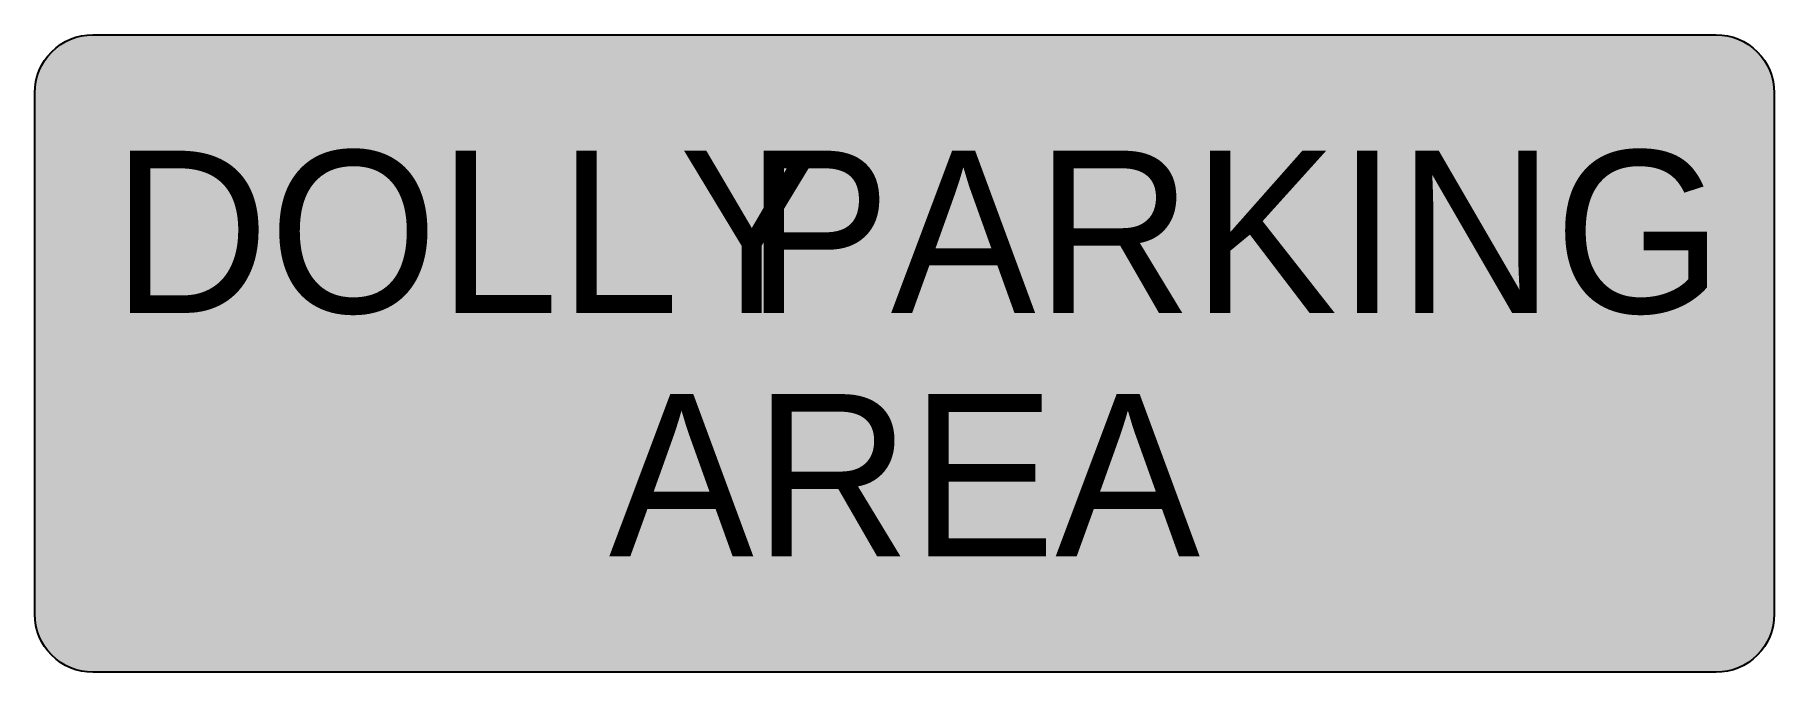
# Model space of a CAD drawing. Header units: millimetres. Extents: x 0 to 1500, y 0 to 550.
import ezdxf
from ezdxf.enums import TextEntityAlignment as Align

# ---------------------------------------------------------------- set-up
doc = ezdxf.new("R2010")
doc.units = ezdxf.units.MM
for name, color, linetype, true_color in [('1_SIGNHATCH_BLACK', 7, 'Continuous', 0x000000), ('1_SIGNHATCH_WHITE', 7, 'Continuous', 0xffffff), ('1_SIGNTEXT_BLACK', 7, 'Continuous', 0x000000), ('1_SIGNTEXT_WHITE', 7, 'Continuous', 0xffffff)]:
    doc.layers.add(name, color=color, linetype=linetype, true_color=true_color)
doc.layers.add('L25', color=1, linetype='Continuous')
doc.styles.add('Series C', font='fhwa_c2000ex_ttf.ttf')

# ---------------------------------------------------------------- blocks, each defined once
blk = doc.blocks.new('*U4')
at = {"layer": '1_SIGNTEXT_WHITE', "style": 'Series C'}
blk.add_attdef('SERIES_C', text='', height=140, dxfattribs=at).set_placement((0, 0), align=Align.TOP_CENTER)

msp = doc.modelspace()

# ---------------------------------------------------------------- hatches: boundary and pattern name
at = {"layer": '1_SIGNHATCH_BLACK'}
h = msp.add_hatch(color=256, dxfattribs=at)
h.dxf.hatch_style = 1
edge = h.paths.add_edge_path()
edge.add_line((10, 50), (10, 500))
edge.add_arc((50, 500), 40, 90, 180, ccw=False)
edge.add_line((50, 540), (1450, 540))
edge.add_arc((1450, 500), 40, 0, 90, ccw=False)
edge.add_line((1490, 500), (1490, 50))
edge.add_arc((1450, 50), 40, -90, 0, ccw=False)
edge.add_line((1450, 10), (50, 10))
edge.add_arc((50, 50), 40, 180, 270, ccw=False)
edge = h.paths.add_edge_path(flags=16)
edge.add_line((30, 50), (30, 500))
edge.add_arc((50, 500), 20, 90, 180, ccw=False)
edge.add_line((50, 520), (1450, 520))
edge.add_arc((1450, 500), 20, 0, 90, ccw=False)
edge.add_line((1470, 500), (1470, 50))
edge.add_arc((1450, 50), 20, -90, 0, ccw=False)
edge.add_line((1450, 30), (50, 30))
edge.add_arc((50, 50), 20, 180, 270, ccw=False)
at = {"layer": '1_SIGNHATCH_WHITE'}
h = msp.add_hatch(color=256, dxfattribs=at)
h.dxf.hatch_style = 1
edge = h.paths.add_edge_path()
edge.add_line((0, 50), (0, 500))
edge.add_arc((50, 500), 50, 90, 180, ccw=False)
edge.add_line((50, 550), (1450, 550))
edge.add_arc((1450, 500), 50, 0, 90, ccw=False)
edge.add_line((1500, 500), (1500, 50))
edge.add_arc((1450, 50), 50, -90, 0, ccw=False)
edge.add_line((1450, 0), (50, 0))
edge.add_arc((50, 50), 50, 180, 270, ccw=False)

# ---------------------------------------------------------------- linework, layer by layer
at = {"layer": 'L25'}
msp.add_lwpolyline([(0, 50), (0, 500, -0.414214), (50, 550), (1450, 550, -0.414214), (1500, 500), (1500, 50, -0.414214), (1450, 0), (50, 0, -0.414214)], format="xyb", close=True, dxfattribs=at)

# ---------------------------------------------------------------- block references
ref = msp.add_blockref('*U4', (373.7, 450))
ref.add_attrib('Series_C', 'DOLLY', dxfattribs={"layer": '1_SIGNTEXT_BLACK', "height": 140, "style": 'Series C'}).set_placement((373.7, 450), align=Align.TOP_CENTER)
ref = msp.add_blockref('*U4', (1034.6, 450))
ref.add_attrib('Series_C', 'PARKING', dxfattribs={"layer": '1_SIGNTEXT_BLACK', "height": 140, "style": 'Series C'}).set_placement((1034.6, 450), align=Align.TOP_CENTER)
ref = msp.add_blockref('*U4', (750, 240))
ref.add_attrib('SERIES_C', 'AREA', dxfattribs={"layer": '1_SIGNTEXT_BLACK', "height": 140, "style": 'Series C'}).set_placement((750, 240), align=Align.TOP_CENTER)

doc.saveas('drawing.dxf')
